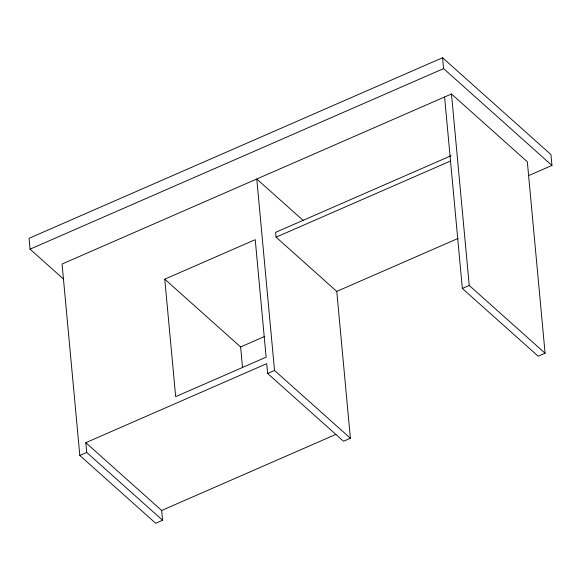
<?xml version="1.0" encoding="UTF-8"?>
<svg xmlns="http://www.w3.org/2000/svg" width="581" height="581" viewBox="0 0 581 581"><rect width="100%" height="100%" fill="white"/><g stroke="black" fill="none" stroke-linecap="round" stroke-linejoin="round"><path stroke-width="0.87" d="M528.703 175.593L551.95 165.44L550.941 154.575L442.577 57.737L29.05 238.304L30.059 249.162L63.714 279.243M30.059 249.162L443.586 68.602L551.95 165.44M444.581 96.998L462.345 288.452L538.195 356.24L545.087 353.233L527.33 161.772L451.473 93.984L62.065 264.021L79.829 455.475L155.686 523.263L162.578 520.256L161.671 510.467L85.814 442.678L266.73 363.677L267.638 373.467L343.494 441.255L350.387 438.248L336.762 291.401L276.084 237.171L275.634 232.335L450.979 155.766M164.772 279.178L255.226 239.677L266.127 357.155L175.665 396.649L164.772 279.178L240.621 346.966L242.553 367.751M276.084 237.171L450.595 160.973M336.762 291.401L458.097 238.428M240.621 346.966L264.689 336.457M79.829 455.475L86.722 452.468L162.578 520.256M267.638 373.467L274.53 370.46L350.387 438.248M462.345 288.452L469.237 285.445L545.087 353.233M161.671 510.467L335.949 434.37M303.093 220.395L256.773 178.999L274.53 370.46M451.473 93.984L469.237 285.445M442.577 57.737L443.586 68.602M85.814 442.678L86.722 452.468"/></g></svg>
